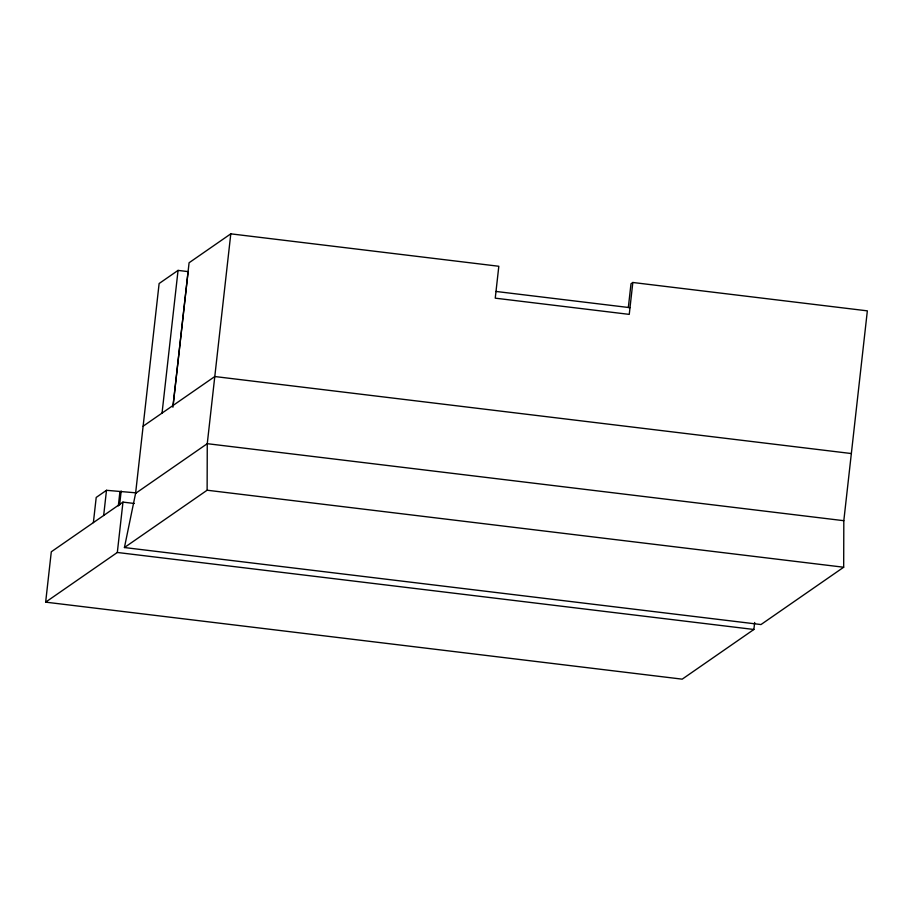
<?xml version="1.0" encoding="UTF-8"?>
<svg xmlns="http://www.w3.org/2000/svg" width="913" height="913" viewBox="0 0 913 913"><rect width="100%" height="100%" fill="white"/><g stroke="black" fill="none" stroke-linecap="round" stroke-linejoin="round"><path stroke-width="1.37" d="M124.43 547.538L207.125 490.224L207.262 443.684L230.795 233.842L498.818 266.265L495.245 298.163L629.251 314.38L632.835 282.482L867.35 310.854L843.817 520.695L843.68 567.235L760.986 624.549L124.43 547.538L135.592 493.351L159.124 283.521L178.058 270.396L188.112 271.618L172.899 407.244M754.652 622.483L753.876 629.479L682.205 679.158L45.65 602.146L51.299 551.783L122.97 502.104L134.279 503.474M93.377 522.613L96.207 497.437L106.49 490.304L136.357 492.872M103.671 515.48L106.49 490.304M118.325 505.916L119.9 491.924M119.614 505.015L121.178 491.034M45.65 602.146L117.321 552.468L122.97 502.104M162.046 413.087L178.058 270.396M173.082 405.44L189.082 262.761L230.795 233.842M628.327 307.544L630.997 283.76L632.835 282.482M143.124 426.211L214.795 376.533L851.35 453.544M135.592 493.351L207.262 443.684L843.817 520.695M495.999 291.452L630.004 307.67M207.125 490.224L843.68 567.235M117.321 552.468L753.876 629.479"/></g></svg>
